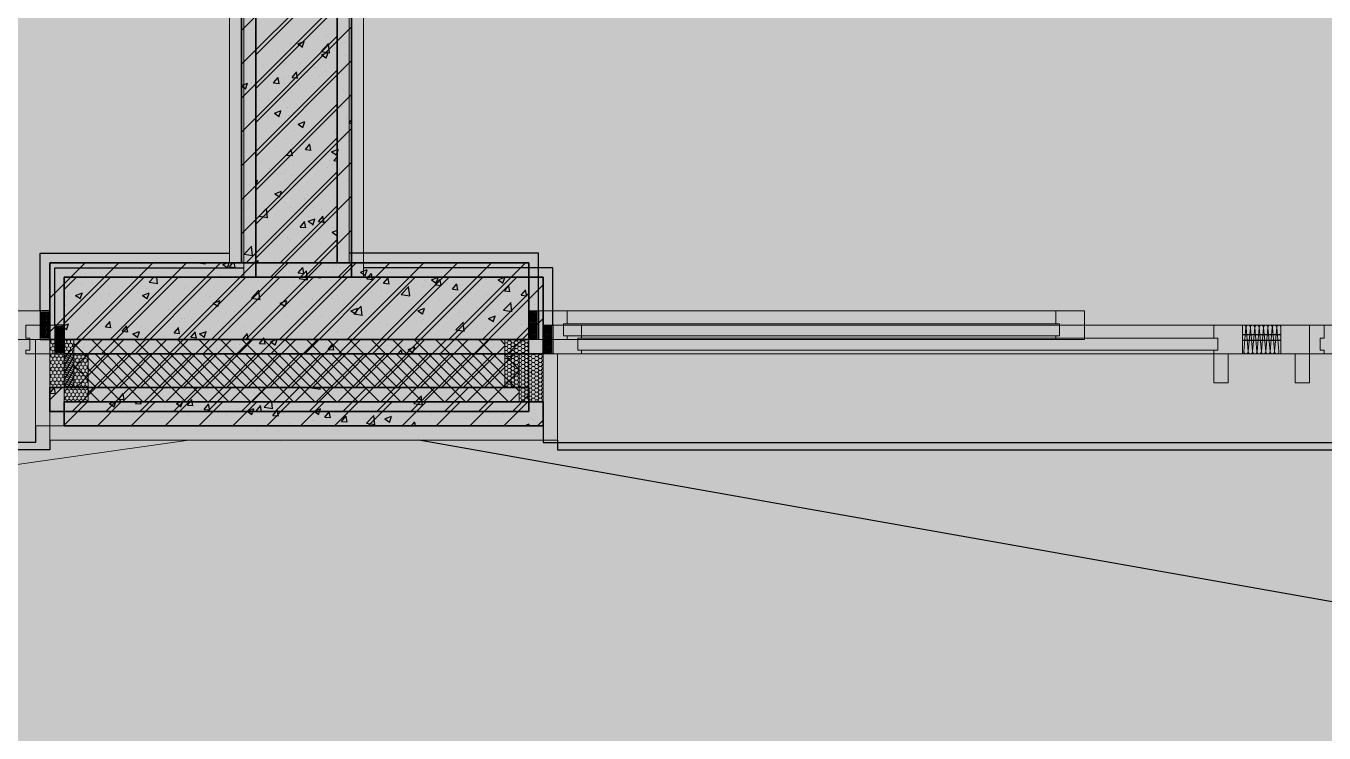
# Model space of a CAD drawing. Header units: inches. Extents: x 143994 to 247866, y 243815 to 272761.
# Drawn here: x 171576 to 174286, y 249055 to 250531 of the extents above; entities that cross this region are included whole.
import ezdxf

# ---------------------------------------------------------------- set-up
doc = ezdxf.new("R2010")
doc.units = ezdxf.units.IN
doc.header["$LTSCALE"] = 1000
doc.header["$MEASUREMENT"] = 0
doc.layers.get('DEFPOINTS').update_dxf_attribs({"color": 62})
for name, color, linetype in [('0-建筑1F', 127, 'Continuous'), ('0-建筑2F', 127, 'Continuous'), ('1 ALU 铝、玻璃轮廓', 90, 'Continuous'), ('A-S-face(建筑粉刷线)', 136, 'Continuous'), ('PUB_HATCH', 8, 'Continuous'), ('型材层', 2, 'Continuous')]:
    doc.layers.add(name, color=color, linetype=linetype)
for name, color, linetype, lineweight in [('A-Flr-LVTRY', 8, 'Continuous', 9), ('A-M-Stone', 11, 'Continuous', 15), ('A-Wall', 254, 'Continuous', 35), ('MQ-HZ幕墙绘制', 6, 'Continuous', 13), ('W-保温层', 8, 'Continuous', 13)]:
    doc.layers.add(name, color=color, linetype=linetype, lineweight=lineweight)
pattern_1 = [(270, (1020.9525, 145.3926), (1.649778, -3e-16), [0.9525, -1.905]), (30, (1020.9525, 145.3926), (-0.824889, 1.4287496586), [0.9525, -1.905]), (330, (1020.9525, 144.4401), (0.824889, 1.4287496586), [0.9525, -1.905])]

# ---------------------------------------------------------------- blocks, each defined once
blk = doc.blocks.new('144')
at = {"layer": 'MQ-HZ幕墙绘制'}
h = blk.add_hatch(dxfattribs=at)
h.set_pattern_fill('HEX', color=127, style=0)
h.set_pattern_definition([(360, (652411.5287, -389129.3269), (4e-16, 1.649778), [0.9525, -1.905]), (120, (652411.5287, -389129.3269), (-1.4287497, -0.824889), [0.9525, -1.905]), (60, (652412.4812, -389129.3269), (-1.4287497, 0.824889), [0.9525, -1.905])])
h.paths.add_polyline_path([(652586.9, -390307.3), (652586.9, -390253.3), (652569.9, -390253.3), (652569.9, -390307.3)])
h = blk.add_hatch(dxfattribs=at)
h.set_pattern_fill('HEX', color=127, angle=-90, style=0)
h.set_pattern_definition(pattern_1)
h.paths.add_polyline_path([(653586.9, -390307.3), (653586.9, -390253.3), (653603.9, -390253.3), (653603.9, -390307.3)])
h = blk.add_hatch(dxfattribs=at)
h.set_pattern_fill('HONEY', color=127, scale=3, angle=90)
h.set_pattern_definition([(90, (271715.537, -387774.7383), (-4.124445, 7.14375), [4.7625, -9.525]), (210, (271715.537, -387774.7383), (-4.12444648, -7.143749147), [4.7625, -9.525]), (150, (271715.537, -387774.7383), (-8.24889148, 8.53e-07), [-9.525, 4.7625])])
h.paths.add_polyline_path([(652586.9, -390310.3), (652586.9, -390410.3), (652636.9, -390410.3), (652636.9, -390310.3)])
h = blk.add_hatch(dxfattribs=at)
h.set_pattern_fill('HONEY', color=127, scale=3)
h.set_pattern_definition([(0, (2375.541, 380841.3842), (7.14375, 4.124445), [4.7625, -9.525]), (120, (2375.541, 380841.3842), (-7.143749147, 4.124446478), [4.7625, -9.525]), (60, (2375.541, 380841.3842), (8.53e-07, 8.248891478), [-9.525, 4.7625])])
h.paths.add_polyline_path([(653586.9, -390310.3), (653586.9, -390410.3), (653536.9, -390410.3), (653536.9, -390310.3)])
at = {"layer": 'A-M-Stone', "color": 127}
for p, q in [((652556.9, -390310.3), (652556.9, -390490.3)), ((653616.9, -390310.3), (653616.9, -390490.3)), ((652556.9, -390490.3), (652586.9, -390490.3)), ((652586.9, -390490.3), (652956.9, -390490.3)), ((653586.9, -390490.3), (653216.9, -390490.3)), ((653616.9, -390490.3), (653586.9, -390490.3))]:
    blk.add_line(p, q, dxfattribs=at)
at = {"layer": 'A-S-face(建筑粉刷线)', "color": 127}
for p, q in [((652586.9, -390130.3), (652961.9, -390130.3)), ((653586.9, -390130.3), (653211.9, -390130.3))]:
    blk.add_line(p, q, dxfattribs=at)
for points in [[(652566.9, -390250.3), (652566.9, -390130.3), (652586.9, -390130.3)], [(653606.9, -390250.3), (653606.9, -390130.3), (653586.9, -390130.3)]]:
    blk.add_lwpolyline(points, dxfattribs=at)
at = {"layer": 'A-Wall', "color": 127}
for p, q in [((652986.9, -378610.3), (652986.9, -390150.3)), ((653186.9, -390150.3), (653186.9, -378610.3)), ((652586.9, -390310.3), (652586.9, -390150.3)), ((652586.9, -390150.3), (653586.9, -390150.3)), ((652986.9, -390150.3), (653186.9, -390150.3)), ((653586.9, -390150.3), (653586.9, -390310.3)), ((653586.9, -390310.3), (652586.9, -390310.3)), ((652586.9, -390460.3), (652586.9, -390410.3)), ((652586.9, -390410.3), (653586.9, -390410.3)), ((653586.9, -390410.3), (653586.9, -390460.3)), ((653586.9, -390460.3), (652586.9, -390460.3))]:
    blk.add_line(p, q, dxfattribs=at)
at = {"layer": 'MQ-HZ幕墙绘制', "color": 127}
for p, q in [((652566.9, -390250.3), (652506.9, -390250.3)), ((652566.9, -390310.3), (652566.9, -390250.3)), ((653606.9, -390250.3), (653666.9, -390250.3)), ((653606.9, -390310.3), (653606.9, -390250.3)), ((653666.9, -390250.3), (654686.9, -390250.3)), ((653666.9, -390250.3), (653666.9, -390277.3)), ((654746.9, -390250.3), (654686.9, -390250.3)), ((654686.9, -390250.3), (654686.9, -390277.3)), ((654746.9, -390310.3), (654746.9, -390250.3)), ((653666.9, -390277.3), (653658.9, -390277.3)), ((653658.9, -390277.3), (653658.9, -390302.3)), ((653666.9, -390277.3), (654686.9, -390277.3)), ((654686.9, -390277.3), (654694.9, -390277.3)), ((654694.9, -390277.3), (654694.9, -390302.3)), ((652506.9, -390310.3), (652566.9, -390310.3)), ((653666.9, -390310.3), (653606.9, -390310.3)), ((653658.9, -390302.3), (653666.9, -390302.3)), ((653666.9, -390302.3), (654686.9, -390302.3)), ((653666.9, -390302.3), (653666.9, -390310.3)), ((654686.9, -390310.3), (653666.9, -390310.3)), ((654694.9, -390302.3), (654686.9, -390302.3)), ((654686.9, -390302.3), (654686.9, -390310.3)), ((654686.9, -390310.3), (654746.9, -390310.3))]:
    blk.add_line(p, q, dxfattribs=at)
at = {"layer": 'MQ-HZ幕墙绘制', "color": 127, "lineweight": -3}
for points in [[(652566.9, -390250.3), (652566.9, -390310.3), (652583.9, -390310.3), (652583.9, -390310.3), (652586.9, -390310.3), (652586.9, -390307.3), (652569.9, -390307.3), (652569.9, -390253.3), (652586.9, -390253.3), (652586.9, -390250.3), (652583.9, -390250.3), (652583.9, -390250.3), (652566.9, -390250.3, 0.000051)], [(653606.9, -390250.3), (653606.9, -390310.3), (653589.9, -390310.3), (653589.9, -390310.3), (653586.9, -390310.3), (653586.9, -390307.3), (653603.9, -390307.3), (653603.9, -390253.3), (653586.9, -390253.3), (653586.9, -390250.3), (653589.9, -390250.3), (653589.9, -390250.3), (653606.9, -390250.3, -0.000051)]]:
    blk.add_lwpolyline(points, format="xyb", dxfattribs=at)
at = {"layer": 'MQ-HZ幕墙绘制', "color": 127}
for points in [[(652586.9, -390310.3), (652586.9, -390410.3), (652636.9, -390410.3), (652636.9, -390310.3)], [(653586.9, -390310.3), (653586.9, -390410.3), (653536.9, -390410.3), (653536.9, -390310.3)]]:
    blk.add_lwpolyline(points, close=True, dxfattribs=at)
at = {"layer": 'PUB_HATCH', "color": 127, "linetype": 'Continuous'}
for p, q in [((652986.9, -389665.2), (653186.9, -389465.2)), ((652986.9, -389735.9), (653186.9, -389535.9)), ((652986.9, -389806.6), (653186.9, -389606.6)), ((652986.9, -389877.3), (653186.9, -389677.3)), ((653038.5, -389694.8), (653038.5, -389694.8)), ((653088.3, -389692), (653088.3, -389692)), ((653153, -389709), (653168.6, -389692.7)), ((653164.8, -389678.1), (653164.8, -389678.1)), ((653170.5, -389712.1), (653168.3, -389693.1)), ((653076.7, -389709.8), (653076.7, -389709.8)), ((653153, -389709), (653170.8, -389711.7)), ((653154, -389715.8), (653168, -389710.4)), ((653154, -389715.8), (653164, -389722.5)), ((653163.7, -389723), (653167.7, -389710.9)), ((652986.9, -389948), (653186.9, -389748)), ((653000.4, -389729.4), (653000.4, -389729.4)), ((653107.2, -389733.9), (653107.2, -389733.9)), ((653124.7, -389753.7), (653124.7, -389753.7)), ((653162.3, -389750.4), (653162.3, -389750.4)), ((652986.9, -389779.9), (653000, -389774.9)), ((652986.9, -389780.9), (652995.9, -389787)), ((652995.6, -389787.5), (652999.7, -389775.4)), ((653008, -389773.7), (653008, -389773.7)), ((653042.6, -389756.3), (653042.6, -389756.3)), ((653053.8, -389774.7), (653063.5, -389763.2)), ((653053.8, -389774.7), (653065.8, -389775.8)), ((653065.5, -389776.3), (653063.2, -389763.7)), ((653085.8, -389758.6), (653085.8, -389758.6)), ((653112.2, -389757), (653112.2, -389757)), ((653149.4, -389760.8), (653149.4, -389760.8)), ((652986.9, -390018.8), (653186.9, -389818.8)), ((653059.6, -389835.9), (653059.6, -389835.9)), ((653067.4, -389835.6), (653067.4, -389835.6)), ((653083.4, -389825.2), (653083.4, -389825.2)), ((653109.7, -389829.3), (653109.7, -389829.3)), ((653185.4, -389819.3), (653185.4, -389819.3)), ((653186.1, -389811.1), (653186.1, -389811.1)), ((653084.4, -389843.7), (653084.4, -389843.7)), ((653105.4, -389860.8), (653119.4, -389855.4)), ((653105.4, -389860.8), (653115.3, -389867.5)), ((653115, -389868), (653119.1, -389855.9)), ((653174.2, -389840.1), (653174.2, -389840.1)), ((652986.9, -390089.5), (653186.9, -389889.5)), ((653183.7, -389877.7), (653183.7, -389877.7)), ((653007, -389914.8), (653007, -389914.8)), ((653057.1, -389908.2), (653057.1, -389908.2)), ((653081, -389891.7), (653081, -389891.7)), ((653081.6, -389925.2), (653091.2, -389913.7)), ((653093.2, -389926.7), (653090.9, -389914.2)), ((653132.8, -389898.2), (653132.8, -389898.2)), ((653028.5, -389937.8), (653028.5, -389937.8)), ((653081.6, -389925.2), (653093.5, -389926.2)), ((653135.2, -389942.3), (653135.2, -389942.3)), ((653179.5, -389936.9), (653186.9, -389929.2)), ((653179.5, -389936.9), (653186.9, -389938.1)), ((653181.2, -389944.2), (653181.2, -389944.2)), ((652996.8, -390150.3), (653186.9, -389960.2)), ((653070.6, -389964.7), (653070.6, -389964.7)), ((653076.1, -389963), (653076.1, -389963)), ((653078.5, -389958.3), (653078.5, -389958.3)), ((653177.4, -389969.2), (653177.4, -389969.2)), ((653004.5, -389987.1), (653004.5, -389987.1)), ((653080.2, -389977.1), (653080.2, -389977.1)), ((653056.7, -390005.8), (653070.7, -390000.5)), ((653056.7, -390005.8), (653066.7, -390012.6)), ((653066.4, -390013.1), (653070.4, -390001)), ((653076.1, -390024.9), (653076.1, -390024.9)), ((653124.1, -390006.9), (653124.1, -390006.9)), ((653178.8, -390010.8), (653178.8, -390010.8)), ((652988.7, -390039.5), (652988.7, -390039.5)), ((653007.4, -390027), (653007.4, -390027)), ((653067.5, -390150.3), (653186.9, -390030.9)), ((653095.4, -390044), (653095.4, -390044)), ((653153.9, -390039.4), (653153.9, -390039.4)), ((653027.6, -390056), (653027.6, -390056)), ((653109.3, -390075.6), (653119, -390064.1)), ((653109.3, -390075.6), (653121.3, -390076.7)), ((653121, -390077.2), (653118.7, -390064.6)), ((653176.4, -390077.4), (653176.4, -390077.4)), ((653073.7, -390091.5), (653073.7, -390091.5)), ((653083.8, -390097), (653083.8, -390097)), ((653138.2, -390150.3), (653186.9, -390101.6)), ((653176.1, -390086.4), (653186.9, -390082.2)), ((653176.1, -390086.4), (653186, -390093.1)), ((653185.7, -390093.6), (653186.9, -390090.1)), ((652992.6, -390131.7), (653008.2, -390115.5)), ((652992.6, -390131.7), (653010.4, -390134.5)), ((653010.1, -390134.9), (653007.9, -390115.9)), ((653101.3, -390118.2), (653101.3, -390118.2)), ((653151.4, -390111.7), (653151.4, -390111.7)), ((652586.9, -390152.9), (652589.6, -390150.3)), ((652586.9, -390223.6), (652660.3, -390150.3)), ((652586.9, -390294.3), (652731, -390150.3)), ((652641.7, -390310.3), (652801.7, -390150.3)), ((652669.4, -390159.4), (652669.4, -390159.4)), ((652712.4, -390310.3), (652872.4, -390150.3)), ((652778, -390152.4), (652778, -390152.4)), ((652783.1, -390310.3), (652943.1, -390150.3)), ((652846.8, -390157.4), (652846.8, -390157.4)), ((652853.8, -390310.3), (653013.8, -390150.3)), ((652896.8, -390150.8), (652896.8, -390150.8)), ((652897.5, -390150.3), (652911.4, -390152.4)), ((652911.1, -390152.8), (652910.8, -390150.3)), ((652924.5, -390310.3), (653084.5, -390150.3)), ((652948.2, -390153.6), (652956.7, -390150.3)), ((652948.2, -390153.6), (652958.1, -390160.3)), ((652957.8, -390160.8), (652961.4, -390150.3)), ((652961.9, -390158.6), (652968.9, -390150.3)), ((652961.9, -390158.6), (652973.8, -390159.7)), ((652973.5, -390160.2), (652971.7, -390150.3)), ((652995.2, -390310.3), (653155.2, -390150.3)), ((653009.6, -390150.3), (653022.1, -390145.5)), ((653020.3, -390150.3), (653021.8, -390146)), ((653056.5, -390146.2), (653056.5, -390146.2)), ((653059.2, -390156.3), (653059.2, -390156.3)), ((653066, -390310.3), (653226, -390150.3)), ((653105.3, -390171.2), (653115, -390159.7)), ((653117, -390172.7), (653114.7, -390160.2)), ((653136.7, -390310.3), (653296.7, -390150.3)), ((653173.9, -390144), (653173.9, -390144)), ((653178.3, -390157.2), (653178.3, -390157.2)), ((653207.4, -390310.3), (653367.4, -390150.3)), ((653278.1, -390310.3), (653438.1, -390150.3)), ((653348.8, -390310.3), (653508.8, -390150.3)), ((653419.5, -390310.3), (653579.5, -390150.3)), ((653424.2, -390153.4), (653424.2, -390153.4)), ((652644.7, -390184), (652644.7, -390184)), ((652661.4, -390172.4), (652661.4, -390172.4)), ((652720.4, -390174.1), (652720.4, -390174.1)), ((652942.6, -390176.3), (652942.6, -390176.3)), ((652974.6, -390184.1), (652974.6, -390184.1)), ((653077.3, -390170), (653077.3, -390170)), ((653105.3, -390171.2), (653117.3, -390172.2)), ((653107.1, -390182.8), (653122.7, -390166.6)), ((653107.1, -390182.8), (653124.9, -390185.5)), ((653124.6, -390185.9), (653122.3, -390166.9)), ((653172.1, -390186.6), (653172.1, -390186.6)), ((653235.6, -390169.6), (653249.6, -390164.2)), ((653235.6, -390169.6), (653245.6, -390176.3)), ((653245.3, -390176.8), (653249.3, -390164.7)), ((653248.8, -390183.7), (653258.4, -390172.2)), ((653248.8, -390183.7), (653260.8, -390184.8)), ((653260.5, -390185.3), (653258.1, -390172.7)), ((653298.4, -390169.9), (653298.4, -390169.9)), ((653348.5, -390163.3), (653348.5, -390163.3)), ((653368.9, -390186.2), (653368.9, -390186.2)), ((653392.2, -390196.3), (653401.9, -390184.8)), ((653403.9, -390197.8), (653401.6, -390185.3)), ((653483.4, -390181.9), (653483.4, -390181.9)), ((653485.5, -390166.2), (653485.5, -390166.2)), ((653523, -390185.6), (653537, -390180.2)), ((653523, -390185.6), (653533, -390192.3)), ((653532.7, -390192.8), (653536.7, -390180.7)), ((652594.6, -390190.6), (652594.6, -390190.6)), ((652653.3, -390195.1), (652653.3, -390195.1)), ((652709.3, -390216.3), (652709.3, -390216.3)), ((652760.1, -390199.6), (652760.1, -390199.6)), ((652769.7, -390211.9), (652769.7, -390211.9)), ((652780.1, -390218.1), (652794.1, -390212.7)), ((652789.8, -390225.3), (652793.8, -390213.2)), ((652826, -390196.3), (652826, -390196.3)), ((652866.9, -390204.1), (652866.9, -390204.1)), ((652870.7, -390199.1), (652870.7, -390199.1)), ((652973.6, -390208.6), (652973.6, -390208.6)), ((653046.3, -390203.1), (653046.3, -390203.1)), ((653080.4, -390213.1), (653080.4, -390213.1)), ((653096.3, -390196.5), (653096.3, -390196.5)), ((653252.3, -390206.2), (653252.3, -390206.2)), ((653279.7, -390208.8), (653279.7, -390208.8)), ((653320.5, -390215.9), (653336.1, -390199.7)), ((653320.5, -390215.9), (653338.3, -390218.7)), ((653338, -390219), (653335.8, -390200)), ((653382.4, -390194.7), (653382.4, -390194.7)), ((653392.2, -390196.3), (653404.2, -390197.3)), ((653490.2, -390310.3), (653586.9, -390213.6)), ((653497.9, -390215.6), (653497.9, -390215.6)), ((653535.7, -390208.8), (653545.3, -390197.3)), ((653535.7, -390208.8), (653547.7, -390209.9)), ((653547.4, -390210.4), (653545, -390197.8)), ((653548, -390209), (653548, -390209)), ((652588.7, -390217.4), (652588.7, -390217.4)), ((652592.7, -390236.3), (652592.7, -390236.3)), ((652667, -390226), (652667, -390226)), ((652695.5, -390221.9), (652695.5, -390221.9)), ((652780.1, -390218.1), (652790.1, -390224.8)), ((652794.1, -390236.3), (652794.1, -390236.3)), ((652802.3, -390226.4), (652802.3, -390226.4)), ((652844.2, -390229.7), (652844.2, -390229.7)), ((652909, -390231), (652909, -390231)), ((652920, -390219.7), (652920, -390219.7)), ((653015.8, -390235.5), (653015.8, -390235.5)), ((653067.6, -390234.1), (653081.6, -390228.7)), ((653067.6, -390234.1), (653077.5, -390240.8)), ((653074.8, -390236.6), (653074.8, -390236.6)), ((653077.2, -390241.3), (653081.3, -390229.2)), ((653122.6, -390240), (653122.6, -390240)), ((653135.6, -390226.3), (653135.6, -390226.3)), ((653175.9, -390223.8), (653175.9, -390223.8)), ((653187.2, -390217.6), (653187.2, -390217.6)), ((653293.9, -390222.1), (653293.9, -390222.1)), ((653295.8, -390242.2), (653295.8, -390242.2)), ((653371.6, -390232.2), (653371.6, -390232.2)), ((653400.7, -390226.6), (653400.7, -390226.6)), ((653507.5, -390231.2), (653507.5, -390231.2)), ((653534, -390249), (653549.6, -390232.8)), ((653551.5, -390252.1), (653549.2, -390233.1)), ((653584.9, -390233.5), (653584.9, -390233.5)), ((652592.1, -390262.9), (652592.1, -390262.9)), ((652667.8, -390252.9), (652667.8, -390252.9)), ((652868.3, -390265.7), (652868.3, -390265.7)), ((652902.3, -390266.3), (652902.3, -390266.3)), ((652972.1, -390250.7), (652972.1, -390250.7)), ((653019, -390246.3), (653019, -390246.3)), ((653119.5, -390265.4), (653119.5, -390265.4)), ((653229.3, -390244.5), (653229.3, -390244.5)), ((653245.8, -390248.8), (653245.8, -390248.8)), ((653336.1, -390249), (653336.1, -390249)), ((653355, -390250.1), (653369, -390244.7)), ((653355, -390250.1), (653364.9, -390256.8)), ((653364.6, -390257.3), (653368.7, -390245.2)), ((653380, -390261.3), (653380, -390261.3)), ((653442.9, -390253.5), (653442.9, -390253.5)), ((653481, -390248.5), (653481, -390248.5)), ((653534, -390249), (653551.8, -390251.8)), ((653549.6, -390258), (653549.6, -390258)), ((652612.1, -390282.6), (652626.1, -390277.2)), ((652612.1, -390282.6), (652622, -390289.3)), ((652613.5, -390296.7), (652613.5, -390296.7)), ((652621.7, -390289.8), (652625.8, -390277.7)), ((652664.6, -390292.6), (652664.6, -390292.6)), ((652702.7, -390284), (652712.4, -390272.5)), ((652702.7, -390284), (652714.7, -390285)), ((652714.4, -390285.5), (652712.1, -390273)), ((652767.2, -390278.5), (652767.2, -390278.5)), ((652785.7, -390286.3), (652785.7, -390286.3)), ((652846.2, -390296.5), (652855.8, -390285)), ((652846.2, -390296.5), (652858.1, -390297.6)), ((652857.8, -390298.1), (652855.5, -390285.5)), ((652899.5, -390298.6), (652913.5, -390293.2)), ((652909.2, -390305.8), (652913.2, -390293.7)), ((652989.6, -390309.1), (652999.3, -390297.6)), ((652993.6, -390282), (652993.6, -390282)), ((653043.7, -390275.4), (653043.7, -390275.4)), ((653173.4, -390290.4), (653173.4, -390290.4)), ((653277.3, -390275.4), (653277.3, -390275.4)), ((653445.3, -390294.5), (653445.3, -390294.5)), ((653477.3, -390285.5), (653477.3, -390285.5)), ((653495.4, -390287.9), (653495.4, -390287.9)), ((653560.9, -390310.3), (653586.9, -390284.3)), ((653571.1, -390277.9), (653571.1, -390277.9)), ((652669.1, -390306.3), (652669.1, -390306.3)), ((652720.3, -390301.2), (652720.3, -390301.2)), ((652791.6, -390308.6), (652791.6, -390308.6)), ((652827.1, -390305.7), (652827.1, -390305.7)), ((652867.3, -390298.6), (652867.3, -390298.6)), ((652899.5, -390298.6), (652909.5, -390305.3)), ((652933.8, -390310.3), (652933.8, -390310.3)), ((652989.6, -390309.1), (653001.6, -390310.1)), ((653001.2, -390310.3), (652999, -390298.1)), ((653072.4, -390303.2), (653072.4, -390303.2)), ((653142.6, -390310.3), (653142.7, -390310.1)), ((653198.2, -390310.3), (653201, -390309.2)), ((653200.5, -390310.3), (653200.6, -390309.7)), ((653360.6, -390305.5), (653360.6, -390305.5)), ((653582.5, -390300.1), (653582.5, -390300.1)), ((652586.9, -390435.8), (652612.4, -390410.3)), ((652587, -390421.8), (652596.7, -390410.4)), ((652587, -390421.8), (652599, -390422.9)), ((652598.7, -390423.4), (652596.4, -390410.9)), ((652616.8, -390425.8), (652616.8, -390425.8)), ((652633.1, -390460.3), (652683.1, -390410.3)), ((652659.7, -390425.7), (652659.7, -390425.7)), ((652660.8, -390425.7), (652660.8, -390425.7)), ((652703.8, -390460.3), (652753.8, -390410.3)), ((652723.5, -390430.3), (652723.5, -390430.3)), ((652730.5, -390434.4), (652740.1, -390422.9)), ((652742.1, -390436), (652739.8, -390423.4)), ((652762.4, -390411.6), (652762.4, -390411.6)), ((652774.5, -390460.3), (652824.5, -390410.3)), ((652845.2, -390460.3), (652895.2, -390410.3)), ((652894.9, -390412.5), (652894.9, -390412.5)), ((652916, -390460.3), (652966, -390410.3)), ((652942, -390429.5), (652942, -390429.5)), ((652986.7, -390460.3), (653036.7, -390410.3)), ((653001.7, -390417), (653001.7, -390417)), ((653014.2, -390423.2), (653014.2, -390423.2)), ((653057.4, -390460.3), (653107.4, -390410.3)), ((653108.4, -390421.5), (653108.4, -390421.5)), ((653128.1, -390460.3), (653178.1, -390410.3)), ((653133.6, -390410.7), (653134, -390410.3)), ((653133.6, -390410.7), (653151.4, -390413.5)), ((653151.1, -390413.8), (653150.7, -390410.3)), ((653168.6, -390423.5), (653168.6, -390423.5)), ((653198.8, -390460.3), (653248.8, -390410.3)), ((653215.2, -390426), (653215.2, -390426)), ((653269.5, -390460.3), (653319.5, -390410.3)), ((653322, -390430.5), (653322, -390430.5)), ((653340.2, -390460.3), (653390.2, -390410.3)), ((653347, -390443.8), (653362.6, -390427.6)), ((653364.5, -390447), (653362.3, -390428)), ((653410.9, -390460.3), (653460.9, -390410.3)), ((653481.6, -390460.3), (653531.6, -390410.3)), ((653484.9, -390419.5), (653484.9, -390419.5)), ((653552.4, -390460.3), (653586.9, -390425.7)), ((652730.5, -390434.4), (652742.4, -390435.4)), ((652762.1, -390456.4), (652762.1, -390456.4)), ((652825.4, -390449.6), (652825.4, -390449.6)), ((652830.3, -390434.8), (652830.3, -390434.8)), ((652850.9, -390443.6), (652864.9, -390438.2)), ((652850.9, -390443.6), (652860.8, -390450.3)), ((652860.5, -390450.8), (652864.6, -390438.8)), ((652873.9, -390446.9), (652883.6, -390435.5)), ((652873.9, -390446.9), (652885.9, -390448)), ((652885.6, -390448.5), (652883.3, -390436)), ((652888.4, -390439.8), (652888.4, -390439.8)), ((652937.1, -390439.3), (652937.1, -390439.3)), ((652938.5, -390433.2), (652938.5, -390433.2)), ((652964.8, -390450.4), (652964.8, -390450.4)), ((653017.4, -390459.5), (653027, -390448)), ((653017.4, -390459.5), (653026.4, -390460.3)), ((653028.9, -390460.3), (653026.7, -390448.5)), ((653043.8, -390443.8), (653043.8, -390443.8)), ((653067.5, -390436.3), (653067.5, -390436.3)), ((653138.3, -390459.6), (653152.3, -390454.3)), ((653138.3, -390459.6), (653139.2, -390460.3)), ((653150.1, -390460.3), (653152, -390454.8)), ((653150.6, -390448.3), (653150.6, -390448.3)), ((653251.7, -390459.5), (653251.7, -390459.5)), ((653257.4, -390452.9), (653257.4, -390452.9)), ((653340.1, -390452.3), (653340.1, -390452.3)), ((653347, -390443.8), (653364.8, -390446.6)), ((653364.1, -390457.4), (653364.1, -390457.4)), ((653368.3, -390439.5), (653368.3, -390439.5)), ((653390.1, -390445.7), (653390.1, -390445.7)), ((653428.7, -390435), (653428.7, -390435)), ((653465.9, -390435.7), (653465.9, -390435.7)), ((653473.7, -390448.2), (653473.7, -390448.2)), ((653535.5, -390439.5), (653535.5, -390439.5)), ((653577.6, -390433.2), (653577.6, -390433.2)), ((653026.4, -390460.3), (653029.3, -390460.5)), ((653029, -390461.1), (653028.9, -390460.3)), ((653087.9, -390485.5), (653087.9, -390485.5)), ((653135, -390479.5), (653135, -390479.5)), ((653138, -390478.9), (653138, -390478.9)), ((653139.2, -390460.3), (653148.2, -390466.3)), ((653147.9, -390466.9), (653150.1, -390460.3)), ((653160.8, -390472), (653170.5, -390460.6)), ((653160.8, -390472), (653172.8, -390473.1)), ((653172.5, -390473.6), (653170.2, -390461.1)), ((653018.4, -390499.5), (653018.4, -390499.5)), ((653065.1, -390502.9), (653065.1, -390502.9)), ((653166.1, -390490.1), (653166.1, -390490.1)), ((653068.6, -390523.1), (653068.6, -390523.1))]:
    blk.add_line(p, q, dxfattribs=at)
at = {"layer": 'PUB_HATCH', "color": 127}
for p, q in [((652556.9, -390490.3), (652556.9, -390525.3)), ((653616.9, -390490.3), (653616.9, -390525.3)), ((652556.9, -390525.3), (650316.9, -390525.3)), ((653616.9, -390525.3), (655856.9, -390525.3))]:
    blk.add_line(p, q, dxfattribs=at)
at = {"layer": 'W-保温层', "color": 127}
for p, q in [((652961.9, -390150.3), (652961.9, -378610.3)), ((653211.9, -390150.3), (653211.9, -378610.3)), ((653536.9, -390310.3), (652636.9, -390310.3)), ((652636.9, -390310.3), (652636.9, -390410.3)), ((653536.9, -390410.3), (653536.9, -390310.3)), ((652636.9, -390410.3), (653536.9, -390410.3))]:
    blk.add_line(p, q, dxfattribs=at)
at = {"layer": 'W-保温层', "color": 127, "linetype": 'Continuous'}
for p, q in [((652636.9, -390325), (652651.6, -390310.3)), ((652636.9, -390369.9), (652696.5, -390310.3)), ((652728.6, -390410.3), (652636.9, -390318.6)), ((652641.4, -390410.3), (652741.4, -390310.3)), ((652773.5, -390410.3), (652673.5, -390310.3)), ((652686.3, -390410.3), (652786.3, -390310.3)), ((652818.4, -390410.3), (652718.4, -390310.3)), ((652731.2, -390410.3), (652831.2, -390310.3)), ((652863.3, -390410.3), (652763.3, -390310.3)), ((652776.1, -390410.3), (652876.1, -390310.3)), ((652908.2, -390410.3), (652808.2, -390310.3)), ((652821, -390410.3), (652921, -390310.3)), ((652953.1, -390410.3), (652853.1, -390310.3)), ((652865.9, -390410.3), (652965.9, -390310.3)), ((652998, -390410.3), (652898, -390310.3)), ((652910.8, -390410.3), (653010.8, -390310.3)), ((653042.9, -390410.3), (652942.9, -390310.3)), ((652955.7, -390410.3), (653055.7, -390310.3)), ((653087.8, -390410.3), (652987.8, -390310.3)), ((653000.6, -390410.3), (653100.6, -390310.3)), ((653132.7, -390410.3), (653032.7, -390310.3)), ((653045.5, -390410.3), (653145.5, -390310.3)), ((653177.6, -390410.3), (653077.6, -390310.3)), ((653090.4, -390410.3), (653190.4, -390310.3)), ((653222.5, -390410.3), (653122.5, -390310.3)), ((653135.3, -390410.3), (653235.3, -390310.3)), ((653267.4, -390410.3), (653167.4, -390310.3)), ((653180.2, -390410.3), (653280.2, -390310.3)), ((653312.3, -390410.3), (653212.3, -390310.3)), ((653225.1, -390410.3), (653325.1, -390310.3)), ((653357.3, -390410.3), (653257.3, -390310.3)), ((653270, -390410.3), (653370, -390310.3)), ((653402.2, -390410.3), (653302.2, -390310.3)), ((653314.9, -390410.3), (653414.9, -390310.3)), ((653447.1, -390410.3), (653347.1, -390310.3)), ((653359.8, -390410.3), (653459.8, -390310.3)), ((653492, -390410.3), (653392, -390310.3)), ((653404.7, -390410.3), (653504.7, -390310.3)), ((653536.9, -390410.3), (653436.9, -390310.3)), ((653449.6, -390410.3), (653536.9, -390323)), ((653536.9, -390365.4), (653481.8, -390310.3)), ((653536.9, -390320.5), (653526.7, -390310.3)), ((652683.7, -390410.3), (652636.9, -390363.5)), ((653494.5, -390410.3), (653536.9, -390367.9)), ((652638.8, -390410.3), (652636.9, -390408.4))]:
    blk.add_line(p, q, dxfattribs=at)
blk = doc.blocks.new('1442323')
at = {"layer": 'MQ-HZ幕墙绘制'}
h = blk.add_hatch(dxfattribs=at)
h.set_pattern_fill('HEX', color=127, style=0)
h.set_pattern_definition([(1e-14, (694461.5287, -389218.3565), (-4e-16, 1.649778), [0.9525, -1.905]), (120, (694461.5287, -389218.3565), (-1.4287497, -0.824889), [0.9525, -1.905]), (60, (694462.4812, -389218.3565), (-1.4287497, 0.824889), [0.9525, -1.905])])
h.paths.add_polyline_path([(694636.9, -390396.3), (694636.9, -390342.3), (694619.9, -390342.3), (694619.9, -390396.3)])
h = blk.add_hatch(dxfattribs=at)
h.set_pattern_fill('HEX', color=127, angle=-90, style=0)
h.set_pattern_definition(pattern_1)
h.paths.add_polyline_path([(695636.9, -390396.3), (695636.9, -390342.3), (695653.9, -390342.3), (695653.9, -390396.3)])
h = blk.add_hatch(dxfattribs=at)
h.set_pattern_fill('HONEY', color=127, scale=3, angle=90)
h.set_pattern_definition([(90, (313765.537, -387863.768), (-4.124445, 7.14375), [4.7625, -9.525]), (210, (313765.537, -387863.768), (-4.12444648, -7.143749147), [4.7625, -9.525]), (150, (313765.537, -387863.768), (-8.24889148, 8.53e-07), [-9.525, 4.7625])])
h.paths.add_polyline_path([(694636.9, -390399.3), (694636.9, -390499.3), (694686.9, -390499.3), (694686.9, -390399.3)])
h = blk.add_hatch(dxfattribs=at)
h.set_pattern_fill('HONEY', color=127, scale=3)
h.set_pattern_definition([(0, (2375.541, 380841.3842), (7.14375, 4.124445), [4.7625, -9.525]), (120, (2375.541, 380841.3842), (-7.143749147, 4.124446478), [4.7625, -9.525]), (60, (2375.541, 380841.3842), (8.53e-07, 8.248891478), [-9.525, 4.7625])])
h.paths.add_polyline_path([(695636.9, -390399.3), (695636.9, -390499.3), (695586.9, -390499.3), (695586.9, -390399.3)])
at = {"layer": '1 ALU 铝、玻璃轮廓', "color": 127}
blk.add_line((697176.9, -390359.3), (697096.9, -390359.3), dxfattribs=at)
at = {"layer": 'A-Flr-LVTRY', "color": 127}
blk.add_line((691954.2, -390992.9), (694896.9, -390579.3), dxfattribs=at)
at = {"layer": 'A-M-Stone', "color": 127}
for p, q in [((694606.9, -390399.3), (694606.9, -390579.3)), ((695666.9, -390399.3), (695666.9, -390579.3)), ((694606.9, -390579.3), (694636.9, -390579.3)), ((695636.9, -390579.3), (694636.9, -390579.3)), ((695006.9, -390579.3), (695266.9, -390579.3)), ((695666.9, -390579.3), (695636.9, -390579.3))]:
    blk.add_line(p, q, dxfattribs=at)
at = {"layer": 'A-S-face(建筑粉刷线)', "color": 127}
for p, q in [((694636.9, -390219.3), (695011.9, -390219.3)), ((695636.9, -390219.3), (695261.9, -390219.3))]:
    blk.add_line(p, q, dxfattribs=at)
for points in [[(694616.9, -390339.3), (694616.9, -390219.3), (694636.9, -390219.3)], [(695656.9, -390339.3), (695656.9, -390219.3), (695636.9, -390219.3)]]:
    blk.add_lwpolyline(points, dxfattribs=at)
at = {"layer": 'A-Wall', "color": 127}
for p, q in [((695036.9, -378699.3), (695036.9, -390239.3)), ((695236.9, -390239.3), (695236.9, -378699.3)), ((694636.9, -390239.3), (695636.9, -390239.3)), ((694636.9, -390399.3), (694636.9, -390239.3)), ((695036.9, -390239.3), (695236.9, -390239.3)), ((695636.9, -390239.3), (695636.9, -390399.3)), ((695636.9, -390399.3), (694636.9, -390399.3)), ((694636.9, -390549.3), (694636.9, -390499.3)), ((694636.9, -390499.3), (695636.9, -390499.3)), ((695636.9, -390499.3), (695636.9, -390549.3)), ((695636.9, -390549.3), (694636.9, -390549.3))]:
    blk.add_line(p, q, dxfattribs=at)
at = {"layer": 'MQ-HZ幕墙绘制', "color": 127}
for p, q in [((694616.9, -390339.3), (694556.9, -390339.3)), ((694556.9, -390339.3), (694556.9, -390366.3)), ((694616.9, -390399.3), (694616.9, -390339.3)), ((695656.9, -390339.3), (695716.9, -390339.3)), ((695656.9, -390399.3), (695656.9, -390339.3)), ((697036.9, -390339.3), (695716.9, -390339.3)), ((695716.9, -390339.3), (695716.9, -390366.3)), ((697096.9, -390339.3), (697036.9, -390339.3)), ((697036.9, -390339.3), (697036.9, -390366.3)), ((697096.9, -390399.3), (697096.9, -390339.3)), ((697176.9, -390339.3), (697096.9, -390339.3)), ((697096.9, -390339.3), (697096.9, -390399.3)), ((697236.9, -390339.3), (697176.9, -390339.3)), ((697176.9, -390339.3), (697176.9, -390399.3)), ((697176.9, -390399.3), (697176.9, -390339.3)), ((697236.9, -390399.3), (697236.9, -390339.3)), ((697236.9, -390339.3), (697266.9, -390339.3)), ((697236.9, -390399.3), (697236.9, -390339.3)), ((697826.9, -390339.3), (697266.9, -390339.3)), ((697266.9, -390339.3), (697266.9, -390366.3)), ((694556.9, -390366.3), (694564.9, -390366.3)), ((694564.9, -390366.3), (694564.9, -390391.3)), ((695716.9, -390366.3), (695708.9, -390366.3)), ((695708.9, -390366.3), (695708.9, -390391.3)), ((697036.9, -390366.3), (695716.9, -390366.3)), ((697036.9, -390366.3), (697044.9, -390366.3)), ((697044.9, -390366.3), (697044.9, -390391.3)), ((697266.9, -390366.3), (697258.9, -390366.3)), ((697258.9, -390366.3), (697258.9, -390391.3)), ((694564.9, -390391.3), (694556.9, -390391.3)), ((694556.9, -390391.3), (694556.9, -390399.3)), ((694556.9, -390399.3), (694616.9, -390399.3)), ((695716.9, -390399.3), (695656.9, -390399.3)), ((695708.9, -390391.3), (695716.9, -390391.3)), ((697036.9, -390391.3), (695716.9, -390391.3)), ((695716.9, -390391.3), (695716.9, -390399.3)), ((697036.9, -390399.3), (695716.9, -390399.3)), ((697044.9, -390391.3), (697036.9, -390391.3)), ((697036.9, -390391.3), (697036.9, -390399.3)), ((697036.9, -390399.3), (697096.9, -390399.3)), ((697036.9, -390459.3), (697036.9, -390399.3)), ((697066.9, -390399.3), (697066.9, -390459.3)), ((697096.9, -390399.3), (697176.9, -390399.3)), ((697176.9, -390399.3), (697236.9, -390399.3)), ((697206.9, -390459.3), (697206.9, -390399.3)), ((697266.9, -390399.3), (697236.9, -390399.3)), ((697236.9, -390399.3), (697236.9, -390459.3)), ((697258.9, -390391.3), (697266.9, -390391.3)), ((697266.9, -390391.3), (697266.9, -390399.3)), ((697826.9, -390399.3), (697266.9, -390399.3)), ((697066.9, -390459.3), (697036.9, -390459.3)), ((697236.9, -390459.3), (697206.9, -390459.3))]:
    blk.add_line(p, q, dxfattribs=at)
at = {"layer": 'MQ-HZ幕墙绘制', "color": 127, "extrusion": (2.24964e-32, -1.22465e-16, -1)}
for p, q in [((697104, -390344.4), (697099.5, -390394.2)), ((697108.6, -390394.2), (697104.1, -390344.4)), ((697113.2, -390344.4), (697108.7, -390394.2)), ((697117.7, -390394.2), (697113.2, -390344.4)), ((697122.3, -390344.4), (697117.8, -390394.2)), ((697126.9, -390394.2), (697122.4, -390344.4)), ((697131.5, -390344.4), (697127, -390394.2)), ((697136.1, -390394.2), (697131.6, -390344.4)), ((697140.7, -390344.4), (697136.1, -390394.2)), ((697145.2, -390394.2), (697140.7, -390344.4)), ((697149.8, -390344.4), (697145.3, -390394.2)), ((697154.4, -390394.2), (697149.9, -390344.4)), ((697159, -390344.4), (697154.5, -390394.2)), ((697163.6, -390394.2), (697159.1, -390344.4)), ((697168.1, -390344.4), (697163.6, -390394.2)), ((697172.7, -390394.2), (697168.2, -390344.4))]:
    blk.add_line(p, q, dxfattribs=at)
at = {"layer": 'MQ-HZ幕墙绘制', "color": 127, "lineweight": -3}
for points in [[(694616.9, -390339.3), (694616.9, -390399.3), (694633.9, -390399.3), (694633.9, -390399.3), (694636.9, -390399.3), (694636.9, -390396.3), (694619.9, -390396.3), (694619.9, -390342.3), (694636.9, -390342.3), (694636.9, -390339.3), (694633.9, -390339.3), (694633.9, -390339.3), (694616.9, -390339.3, 0.000051)], [(695656.9, -390339.3), (695656.9, -390399.3), (695639.9, -390399.3), (695639.9, -390399.3), (695636.9, -390399.3), (695636.9, -390396.3), (695653.9, -390396.3), (695653.9, -390342.3), (695636.9, -390342.3), (695636.9, -390339.3), (695639.9, -390339.3), (695639.9, -390339.3), (695656.9, -390339.3, -0.000051)]]:
    blk.add_lwpolyline(points, format="xyb", dxfattribs=at)
at = {"layer": 'MQ-HZ幕墙绘制', "color": 127}
for points in [[(694636.9, -390399.3), (694636.9, -390499.3), (694686.9, -390499.3), (694686.9, -390399.3)], [(695636.9, -390399.3), (695636.9, -390499.3), (695586.9, -390499.3), (695586.9, -390399.3)]]:
    blk.add_lwpolyline(points, close=True, dxfattribs=at)
at = {"layer": 'MQ-HZ幕墙绘制', "color": 127, "extrusion": (2.24964e-32, -1.22465e-16, -1)}
for centre, start, end in [((-697099.5, -390343.8), 90.5101, 186.7281), ((-697108.6, -390343.8), 353.2718, 90.51), ((-697108.7, -390343.8), 89.4899, 186.7281), ((-697117.7, -390343.8), 353.2718, 90.51), ((-697117.8, -390343.8), 89.4899, 186.7281), ((-697126.9, -390343.8), 353.2718, 90.51), ((-697127, -390343.8), 89.4899, 186.7281), ((-697136.1, -390343.8), 353.2718, 90.51), ((-697136.1, -390343.8), 89.4899, 186.7281), ((-697145.2, -390343.8), 353.2718, 90.51), ((-697145.3, -390343.8), 89.4899, 186.7281), ((-697154.4, -390343.8), 353.2718, 90.51), ((-697154.5, -390343.8), 89.4899, 186.7281), ((-697163.6, -390343.8), 353.2718, 90.51), ((-697163.6, -390343.8), 89.4899, 186.7281), ((-697172.7, -390343.8), 353.2718, 90.51), ((-697172.8, -390343.8), 89.4899, 155.3547), ((-697104, -390394.8), 269.4898, 6.728), ((-697104.1, -390394.8), 173.272, 270.5102), ((-697113.2, -390394.8), 269.4898, 6.728), ((-697113.2, -390394.8), 173.272, 270.5102), ((-697122.3, -390394.8), 269.4898, 6.728), ((-697122.4, -390394.8), 173.272, 270.5102), ((-697131.5, -390394.8), 269.4898, 6.728), ((-697131.6, -390394.8), 173.272, 270.5102), ((-697140.6, -390394.8), 269.4898, 6.728), ((-697140.7, -390394.8), 173.272, 270.5102), ((-697149.8, -390394.8), 269.4898, 6.728), ((-697149.9, -390394.8), 173.272, 270.5102), ((-697159, -390394.8), 269.4898, 6.728), ((-697159.1, -390394.8), 173.272, 270.5102), ((-697168.1, -390394.8), 269.4898, 6.728), ((-697168.2, -390394.8), 173.272, 270.5102)]:
    blk.add_arc(centre, 4.54, start, end, dxfattribs=at)
at = {"layer": 'PUB_HATCH', "color": 127, "linetype": 'Continuous'}
for p, q in [((695036.9, -389775), (695236.9, -389575)), ((695036.9, -389845.7), (695236.9, -389645.7)), ((695036.9, -389916.4), (695236.9, -389716.4)), ((695073.6, -389723.4), (695073.6, -389723.4)), ((695124.3, -389751.9), (695138.3, -389746.5)), ((695124.3, -389751.9), (695134.3, -389758.6)), ((695133.7, -389759.7), (695137.7, -389747.6)), ((695198.4, -389750.5), (695198.4, -389750.5)), ((695222, -389748.8), (695222, -389748.8)), ((695081.7, -389770.5), (695081.7, -389770.5)), ((695121, -389761.6), (695121, -389761.6)), ((695223, -389775.7), (695223, -389775.7)), ((695036.9, -389987.1), (695236.9, -389787.1)), ((695051.8, -389797.3), (695051.8, -389797.3)), ((695096.7, -389792.3), (695096.7, -389792.3)), ((695158.6, -389801.8), (695158.6, -389801.8)), ((695094, -389824.1), (695094, -389824.1)), ((695112.5, -389822.3), (695122.1, -389810.8)), ((695112.5, -389822.3), (695124.4, -389823.4)), ((695118.6, -389828.1), (695118.6, -389828.1)), ((695123.8, -389824.5), (695121.5, -389811.9)), ((695200.7, -389828.6), (695200.7, -389828.6)), ((695219.6, -389815.3), (695219.6, -389815.3)), ((695036.9, -390057.8), (695236.9, -389857.8)), ((695041.5, -389860.5), (695041.5, -389860.5)), ((695158.1, -389840.5), (695158.1, -389840.5)), ((695170.4, -389854.5), (695170.4, -389854.5)), ((695220.5, -389847.9), (695220.5, -389847.9)), ((695044.1, -389871.2), (695044.1, -389871.2)), ((695217.2, -389881.9), (695217.2, -389881.9)), ((695075.7, -389896.9), (695089.7, -389891.5)), ((695075.7, -389896.9), (695085.6, -389903.6)), ((695085, -389904.7), (695089.1, -389892.6)), ((695116.1, -389894.7), (695116.1, -389894.7)), ((695118.8, -389903.4), (695118.8, -389903.4)), ((695225.6, -389908), (695225.6, -389908)), ((695230.8, -389917.3), (695236.9, -389910.8)), ((695230.8, -389917.3), (695236.9, -389918.2)), ((695036.9, -390128.5), (695236.9, -389928.5)), ((695117.8, -389933.4), (695117.8, -389933.4)), ((695167.9, -389926.8), (695167.9, -389926.8)), ((695113.7, -389961.3), (695113.7, -389961.3)), ((695140.2, -389972.8), (695149.9, -389961.3)), ((695151.6, -389974.9), (695149.3, -389962.4)), ((695149.9, -389959.8), (695149.9, -389959.8)), ((695195, -389977.4), (695209.1, -389972.1)), ((695214.7, -389948.5), (695214.7, -389948.5)), ((695036.9, -390199.2), (695236.9, -389999.2)), ((695140.2, -389972.8), (695152.2, -389973.8)), ((695191, -389995.7), (695191, -389995.7)), ((695195, -389977.4), (695205, -389984.1)), ((695204.4, -389985.2), (695208.4, -389973.1)), ((695065.2, -390012.3), (695065.2, -390012.3)), ((695079.8, -390005.6), (695079.8, -390005.6)), ((695081.1, -390023.8), (695081.1, -390023.8)), ((695115.3, -390005.7), (695115.3, -390005.7)), ((695186.6, -390010.1), (695186.6, -390010.1)), ((695197.8, -390003.7), (695197.8, -390003.7)), ((695212.3, -390015.1), (695212.3, -390015.1)), ((695036.9, -390038.1), (695041, -390036.6)), ((695036.9, -390048), (695040.4, -390037.7)), ((695036.9, -390048.6), (695037, -390048.6)), ((695111.3, -390027.9), (695111.3, -390027.9)), ((695122, -390032.5), (695122, -390032.5)), ((695228.8, -390037), (695228.8, -390037)), ((695067.6, -390239.3), (695236.9, -390070)), ((695138.4, -390074.6), (695138.4, -390074.6)), ((695040, -390107.3), (695040, -390107.3)), ((695043.8, -390112.1), (695059.4, -390095.8)), ((695061, -390115.6), (695058.8, -390096.6)), ((695062.6, -390084.6), (695062.6, -390084.6)), ((695108.8, -390094.5), (695108.8, -390094.5)), ((695157.5, -390093.8), (695157.5, -390093.8)), ((695209.9, -390081.7), (695209.9, -390081.7)), ((695040.9, -390113.8), (695040.9, -390113.8)), ((695043.8, -390112.1), (695061.6, -390114.8)), ((695146.4, -390122.5), (695160.4, -390117.1)), ((695146.4, -390122.5), (695156.3, -390129.2)), ((695146.8, -390111.8), (695146.8, -390111.8)), ((695155.7, -390130.3), (695159.8, -390118.2)), ((695168, -390123.2), (695177.6, -390111.7)), ((695168, -390123.2), (695179.9, -390124.3)), ((695179.3, -390125.4), (695177, -390112.8)), ((695085.8, -390153.5), (695085.8, -390153.5)), ((695106.4, -390161), (695106.4, -390161)), ((695138.3, -390239.3), (695236.9, -390140.7)), ((695207.4, -390148.2), (695207.4, -390148.2)), ((695212.1, -390136.9), (695212.1, -390136.9)), ((695107.9, -390214), (695107.9, -390214)), ((695149.3, -390213.1), (695149.3, -390213.1)), ((695159.5, -390215.8), (695159.5, -390215.8)), ((695205, -390214.8), (695205, -390214.8)), ((695209, -390239.3), (695236.9, -390211.4)), ((695209.5, -390209.2), (695209.5, -390209.2)), ((694636.9, -390264.8), (694662.4, -390239.3)), ((694636.9, -390335.5), (694733.1, -390239.3)), ((694643.8, -390399.3), (694803.8, -390239.3)), ((694714.5, -390399.3), (694874.5, -390239.3)), ((694785.3, -390399.3), (694945.3, -390239.3)), ((694814.3, -390249.6), (694824.2, -390239.3)), ((694831.8, -390252.7), (694830.2, -390239.3)), ((694856, -390399.3), (695016, -390239.3)), ((694926.7, -390399.3), (695086.7, -390239.3)), ((694984.3, -390239.5), (694984.3, -390239.5)), ((694997.4, -390399.3), (695157.4, -390239.3)), ((695043.3, -390236.4), (695043.3, -390236.4)), ((695068.1, -390399.3), (695228.1, -390239.3)), ((695104, -390227.6), (695104, -390227.6)), ((695138.8, -390399.3), (695298.8, -390239.3)), ((695149.1, -390240), (695149.1, -390240)), ((695160.8, -390239.3), (695172.3, -390240.3)), ((695171.9, -390240.9), (695171.7, -390239.3)), ((695209.5, -390399.3), (695369.5, -390239.3)), ((695214.6, -390218.5), (695214.6, -390218.5)), ((695280.2, -390399.3), (695440.2, -390239.3)), ((695303.7, -390251.8), (695313.4, -390240.3)), ((695315.4, -390253.4), (695313.1, -390240.9)), ((695350.9, -390399.3), (695510.9, -390239.3)), ((695403.5, -390244.7), (695417.5, -390239.3)), ((695413.2, -390251.9), (695417.2, -390239.8)), ((695421.7, -390399.3), (695581.7, -390239.3)), ((695511.7, -390242), (695511.7, -390242)), ((694758.6, -390259), (694758.6, -390259)), ((694807.9, -390262.7), (694807.9, -390262.7)), ((694814.3, -390249.6), (694832.1, -390252.3)), ((694904.7, -390261.2), (694904.7, -390261.2)), ((694934.2, -390246.1), (694934.2, -390246.1)), ((695007.4, -390247.1), (695007.4, -390247.1)), ((695027.8, -390282.7), (695043.3, -390266.4)), ((695045.2, -390285.8), (695043, -390266.8)), ((695255.8, -390244.5), (695255.8, -390244.5)), ((695303.7, -390251.8), (695315.7, -390252.9)), ((695362.6, -390249), (695362.6, -390249)), ((695385.9, -390258.6), (695385.9, -390258.6)), ((695403.5, -390244.7), (695413.5, -390251.4)), ((695413.6, -390259), (695413.6, -390259)), ((695436, -390252), (695436, -390252)), ((695447.2, -390264.4), (695456.8, -390252.9)), ((695447.2, -390264.4), (695459.2, -390265.4)), ((695450.2, -390258.2), (695450.2, -390258.2)), ((695458.9, -390266), (695456.5, -390253.4)), ((695469.3, -390253.5), (695469.3, -390253.5)), ((695492.4, -390399.3), (695636.9, -390254.8)), ((695517.5, -390244), (695517.5, -390244)), ((695576.1, -390258), (695576.1, -390258)), ((695590.7, -390276.9), (695600.3, -390265.4)), ((695602.3, -390278.5), (695600, -390266)), ((694640, -390296.8), (694640, -390296.8)), ((694642, -390279), (694642, -390279)), ((694660.6, -390277.1), (694674.7, -390271.7)), ((694660.6, -390277.1), (694670.6, -390283.8)), ((694670.3, -390284.4), (694674.4, -390272.3)), ((694682.1, -390279.3), (694682.1, -390279.3)), ((694699.8, -390289), (694699.8, -390289)), ((694732.2, -390272.7), (694732.2, -390272.7)), ((694800.8, -390276.2), (694800.8, -390276.2)), ((694948.1, -390293.1), (694962.1, -390287.8)), ((694948.1, -390293.1), (694958, -390299.9)), ((694957.7, -390300.4), (694961.8, -390288.3)), ((695027.8, -390282.7), (695045.6, -390285.4)), ((695133.8, -390291.8), (695133.8, -390291.8)), ((695183.8, -390285.2), (695183.8, -390285.2)), ((695209.9, -390285.9), (695209.9, -390285.9)), ((695259.6, -390275.2), (695259.6, -390275.2)), ((695312.6, -390271.8), (695312.6, -390271.8)), ((695333.5, -390278.2), (695333.5, -390278.2)), ((695590.7, -390276.9), (695602.6, -390278)), ((695614.7, -390282.1), (695614.7, -390282.1)), ((695617.7, -390296.5), (695617.7, -390296.5)), ((694746.8, -390301.3), (694746.8, -390301.3)), ((694853.6, -390305.8), (694853.6, -390305.8)), ((694931.7, -390318.4), (694931.7, -390318.4)), ((694960.3, -390310.3), (694960.3, -390310.3)), ((695005, -390313.7), (695005, -390313.7)), ((695007.5, -390308.4), (695007.5, -390308.4)), ((695067.1, -390314.8), (695067.1, -390314.8)), ((695100.3, -390318.3), (695100.3, -390318.3)), ((695106, -390300.9), (695106, -390300.9)), ((695173.9, -390319.3), (695173.9, -390319.3)), ((695216.9, -390298.3), (695216.9, -390298.3)), ((695235.5, -390309.2), (695249.5, -390303.8)), ((695235.5, -390309.2), (695245.5, -390315.9)), ((695241.2, -390315.8), (695256.8, -390299.6)), ((695241.2, -390315.8), (695259, -390318.5)), ((695245.1, -390316.4), (695249.2, -390304.3)), ((695258.7, -390318.9), (695256.5, -390300)), ((695280.6, -390323.8), (695280.6, -390323.8)), ((695381.5, -390322.2), (695381.5, -390322.2)), ((695459.1, -390320.9), (695459.1, -390320.9)), ((695498.1, -390302.1), (695498.1, -390302.1)), ((695515, -390310.6), (695515, -390310.6)), ((695522.9, -390325.2), (695536.9, -390319.8)), ((695532.6, -390332.4), (695536.6, -390320.3)), ((695585.4, -390304.3), (695585.4, -390304.3)), ((695635.5, -390297.7), (695635.5, -390297.7)), ((694679.6, -390351.6), (694679.6, -390351.6)), ((694755.3, -390341.6), (694755.3, -390341.6)), ((694757.7, -390352.1), (694767.3, -390340.6)), ((694769.3, -390353.6), (694767, -390341.1)), ((694798.4, -390342.8), (694798.4, -390342.8)), ((694881.6, -390325), (694881.6, -390325)), ((694902.3, -390327.8), (694902.3, -390327.8)), ((694983.6, -390338.3), (694983.6, -390338.3)), ((695264.8, -390342.2), (695264.8, -390342.2)), ((695310.1, -390338.4), (695310.1, -390338.4)), ((695333.3, -390337.5), (695333.3, -390337.5)), ((695383.3, -390330.9), (695383.3, -390330.9)), ((695387.4, -390328.3), (695387.4, -390328.3)), ((695411.1, -390325.6), (695411.1, -390325.6)), ((695454.7, -390348.9), (695470.2, -390332.7)), ((695454.7, -390348.9), (695472.5, -390351.6)), ((695472.1, -390352), (695469.9, -390333.1)), ((695494.2, -390332.8), (695494.2, -390332.8)), ((695522.9, -390325.2), (695532.9, -390331.9)), ((695563.1, -390399.3), (695636.9, -390325.5)), ((695600.9, -390337.4), (695600.9, -390337.4)), ((694697.4, -390355.6), (694697.4, -390355.6)), ((694750.3, -390378.4), (694750.3, -390378.4)), ((694757.7, -390352.1), (694769.6, -390353.1)), ((694780, -390357.6), (694794, -390352.3)), ((694780, -390357.6), (694790, -390364.4)), ((694789.7, -390364.9), (694793.7, -390352.8)), ((694867, -390358.3), (694867, -390358.3)), ((694901.1, -390364.6), (694910.8, -390353.1)), ((694901.1, -390364.6), (694913.1, -390365.6)), ((694912.8, -390366.2), (694910.5, -390353.7)), ((695044.6, -390377.2), (695054.2, -390365.7)), ((695044.6, -390377.2), (695056.5, -390378.2)), ((695056.2, -390378.7), (695053.9, -390366.2)), ((695067.5, -390373.7), (695081.5, -390368.3)), ((695067.5, -390373.7), (695077.4, -390380.4)), ((695077.1, -390380.9), (695081.2, -390368.8)), ((695081.1, -390370.7), (695081.1, -390370.7)), ((695103.6, -390367.5), (695103.6, -390367.5)), ((695131.2, -390364.1), (695131.2, -390364.1)), ((695148.2, -390362.2), (695148.2, -390362.2)), ((695188, -390389.7), (695197.7, -390378.2)), ((695199.7, -390391.3), (695197.4, -390378.8)), ((695207, -390354.1), (695207, -390354.1)), ((695207.4, -390352.5), (695207.4, -390352.5)), ((695512.6, -390377.2), (695512.6, -390377.2)), ((695574.5, -390372.1), (695574.5, -390372.1)), ((695582.8, -390376.6), (695582.8, -390376.6)), ((695615.3, -390363.1), (695615.3, -390363.1)), ((694879.1, -390397.3), (694879.1, -390397.3)), ((694899.8, -390394.4), (694899.8, -390394.4)), ((694954.8, -390387.3), (694954.8, -390387.3)), ((695002.5, -390380.3), (695002.5, -390380.3)), ((695031.5, -390382.2), (695031.5, -390382.2)), ((695188, -390389.7), (695200, -390390.7)), ((695334, -390399.3), (695341.1, -390390.8)), ((695342.3, -390399.3), (695340.8, -390391.3)), ((695354.9, -390389.7), (695368.9, -390384.3)), ((695354.9, -390389.7), (695364.8, -390396.4)), ((695364.5, -390396.9), (695368.6, -390384.9)), ((695408.7, -390392.2), (695408.7, -390392.2)), ((695457.8, -390392.2), (695457.8, -390392.2)), ((695532.8, -390383.2), (695532.8, -390383.2)), ((695633.8, -390399.3), (695636.9, -390396.2)), ((694636.9, -390547.6), (694685.3, -390499.3)), ((694650.1, -390499.4), (694650.1, -390499.4)), ((694668.1, -390505.1), (694668.1, -390505.1)), ((694706, -390549.3), (694756, -390499.3)), ((694731.4, -390502.7), (694740.1, -390499.3)), ((694731.4, -390502.7), (694741.3, -390509.4)), ((694741, -390509.9), (694744.6, -390499.3)), ((694758, -390512.3), (694758, -390512.3)), ((694774.8, -390509.6), (694774.8, -390509.6)), ((694776.7, -390549.3), (694826.7, -390499.3)), ((694785.4, -390502.5), (694788.1, -390499.3)), ((694785.4, -390502.5), (694797.4, -390503.5)), ((694797.1, -390504.1), (694796.2, -390499.3)), ((694847.4, -390549.3), (694897.4, -390499.3)), ((694881.6, -390514.1), (694881.6, -390514.1)), ((694918.1, -390549.3), (694968.1, -390499.3)), ((694928.9, -390515), (694938.5, -390503.5)), ((694940.5, -390516.6), (694938.2, -390504.1)), ((694988.8, -390549.3), (695038.8, -390499.3)), ((694997.7, -390513.4), (694997.7, -390513.4)), ((695018.8, -390518.7), (695032.8, -390513.3)), ((695028.4, -390525.9), (695032.5, -390513.9)), ((695054.3, -390510.6), (695065.1, -390499.3)), ((695054.3, -390510.6), (695072.1, -390513.4)), ((695059.5, -390549.3), (695109.5, -390499.3)), ((695071.8, -390513.8), (695070.1, -390499.3)), ((695098.7, -390500.6), (695098.7, -390500.6)), ((695101.7, -390511.9), (695101.7, -390511.9)), ((695130.2, -390549.3), (695180.2, -390499.3)), ((695200.9, -390549.3), (695250.9, -390499.3)), ((695271.7, -390549.3), (695321.7, -390499.3)), ((695342.4, -390549.3), (695392.4, -390499.3)), ((695413.1, -390549.3), (695463.1, -390499.3)), ((695449.6, -390511.5), (695449.6, -390511.5)), ((695483.8, -390549.3), (695533.8, -390499.3)), ((695507.7, -390510.3), (695507.7, -390510.3)), ((695554.5, -390549.3), (695604.5, -390499.3)), ((694641.4, -390532.3), (694641.4, -390532.3)), ((694895, -390527.5), (694895, -390527.5)), ((694928.9, -390515), (694940.8, -390516.1)), ((694975.9, -390528.5), (694975.9, -390528.5)), ((694988.4, -390518.7), (694988.4, -390518.7)), ((695018.8, -390518.7), (695028.7, -390525.4)), ((695026, -390521.9), (695026, -390521.9)), ((695072.3, -390527.6), (695082, -390516.1)), ((695072.3, -390527.6), (695084.3, -390528.6)), ((695084, -390529.2), (695081.7, -390516.6)), ((695095.1, -390523.2), (695095.1, -390523.2)), ((695201.9, -390527.7), (695201.9, -390527.7)), ((695215.8, -390540.1), (695225.4, -390528.6)), ((695215.8, -390540.1), (695227.8, -390541.2)), ((695227.5, -390541.7), (695225.1, -390529.2)), ((695267.7, -390543.7), (695283.3, -390527.5)), ((695285.2, -390546.9), (695283, -390527.9)), ((695302.8, -390538.1), (695302.8, -390538.1)), ((695306.2, -390534.7), (695320.2, -390529.3)), ((695306.2, -390534.7), (695316.2, -390541.4)), ((695308.7, -390532.2), (695308.7, -390532.2)), ((695315.9, -390542), (695319.9, -390529.9)), ((695332.9, -390531.5), (695332.9, -390531.5)), ((695362.1, -390549.3), (695368.9, -390541.2)), ((695403.8, -390525.3), (695403.8, -390525.3)), ((695415.4, -390536.7), (695415.4, -390536.7)), ((695427.6, -390540.9), (695427.6, -390540.9)), ((695477.6, -390534.4), (695477.6, -390534.4)), ((695522.2, -390541.2), (695522.2, -390541.2)), ((695553.4, -390524.4), (695553.4, -390524.4)), ((695614.1, -390535.4), (695614.1, -390535.4)), ((695625.2, -390549.3), (695636.9, -390537.6)), ((694791.1, -390542.5), (694791.1, -390542.5)), ((694849.6, -390545.1), (694849.6, -390545.1)), ((695267.7, -390543.7), (695285.5, -390546.5)), ((695370, -390549.3), (695368.6, -390541.7)), ((695597.4, -390549.3), (695607.6, -390545.4)), ((695606.2, -390549.3), (695607.3, -390545.9)), ((695628.9, -390545.7), (695628.9, -390545.7))]:
    blk.add_line(p, q, dxfattribs=at)
at = {"layer": 'PUB_HATCH', "color": 127}
for p, q in [((694606.9, -390579.3), (694606.9, -390599.3)), ((698375.3, -391109.8), (695376.9, -390579.3)), ((695666.9, -390579.3), (695666.9, -390599.3)), ((694606.9, -390599.3), (692366.9, -390599.3)), ((695666.9, -390599.3), (697906.9, -390599.3))]:
    blk.add_line(p, q, dxfattribs=at)
at = {"layer": 'W-保温层', "color": 127}
for p, q in [((695011.9, -390239.3), (695011.9, -378699.3)), ((695261.9, -390239.3), (695261.9, -378699.3)), ((694686.9, -390499.3), (694686.9, -390399.3)), ((694686.9, -390399.3), (695586.9, -390399.3)), ((695586.9, -390399.3), (695586.9, -390499.3)), ((695586.9, -390499.3), (694686.9, -390499.3))]:
    blk.add_line(p, q, dxfattribs=at)
at = {"layer": 'W-保温层', "color": 127, "linetype": 'Continuous'}
for p, q in [((694686.9, -390436.5), (694724.1, -390399.3)), ((694686.9, -390481.4), (694769, -390399.3)), ((694801.1, -390499.3), (694701.1, -390399.3)), ((694713.9, -390499.3), (694813.9, -390399.3)), ((694846, -390499.3), (694746, -390399.3)), ((694758.8, -390499.3), (694858.8, -390399.3)), ((694890.9, -390499.3), (694790.9, -390399.3)), ((694803.7, -390499.3), (694903.7, -390399.3)), ((694935.8, -390499.3), (694835.8, -390399.3)), ((694848.6, -390499.3), (694948.6, -390399.3)), ((694980.7, -390499.3), (694880.7, -390399.3)), ((694893.5, -390499.3), (694993.5, -390399.3)), ((695025.6, -390499.3), (694925.6, -390399.3)), ((694938.4, -390499.3), (695038.4, -390399.3)), ((695070.5, -390499.3), (694970.5, -390399.3)), ((694983.3, -390499.3), (695083.3, -390399.3)), ((695115.4, -390499.3), (695015.4, -390399.3)), ((695028.2, -390499.3), (695128.2, -390399.3)), ((695160.3, -390499.3), (695060.3, -390399.3)), ((695073.1, -390499.3), (695173.1, -390399.3)), ((695205.2, -390499.3), (695105.2, -390399.3)), ((695118, -390499.3), (695218, -390399.3)), ((695250.1, -390499.3), (695150.1, -390399.3)), ((695162.9, -390499.3), (695262.9, -390399.3)), ((695295, -390499.3), (695195, -390399.3)), ((695207.8, -390499.3), (695307.8, -390399.3)), ((695339.9, -390499.3), (695239.9, -390399.3)), ((695252.7, -390499.3), (695352.7, -390399.3)), ((695384.8, -390499.3), (695284.8, -390399.3)), ((695297.6, -390499.3), (695397.6, -390399.3)), ((695429.7, -390499.3), (695329.7, -390399.3)), ((695342.5, -390499.3), (695442.5, -390399.3)), ((695474.7, -390499.3), (695374.7, -390399.3)), ((695387.4, -390499.3), (695487.4, -390399.3)), ((695519.6, -390499.3), (695419.6, -390399.3)), ((695432.3, -390499.3), (695532.3, -390399.3)), ((695564.5, -390499.3), (695464.5, -390399.3)), ((695477.2, -390499.3), (695577.2, -390399.3)), ((695586.9, -390476.9), (695509.4, -390399.3)), ((695586.9, -390432), (695554.3, -390399.3)), ((694756.2, -390499.3), (694686.9, -390430)), ((695522.1, -390499.3), (695586.9, -390434.5)), ((694711.3, -390499.3), (694686.9, -390474.9)), ((695567, -390499.3), (695586.9, -390479.4))]:
    blk.add_line(p, q, dxfattribs=at)
at = {"layer": '型材层', "color": 127}
blk.add_line((697096.9, -390370.3), (697176.9, -390370.3), dxfattribs=at)

msp = doc.modelspace()

# ---------------------------------------------------------------- hatches: boundary and pattern name
at = {"layer": 'DEFPOINTS'}
h = msp.add_hatch(dxfattribs=at)
h.set_pattern_fill('ANSI31', color=250)
h.set_pattern_definition([(45, (-65482.5842, -4e-05), (-1.122532015, 1.122532015), [])])
h.paths.add_polyline_path([(182383.45, 243814.78), (157803.44, 243814.78), (157803.44, 270814.78), (182383.45, 270814.78)])

# ---------------------------------------------------------------- block references
at = {"layer": '0-建筑1F'}
msp.add_blockref('144', (-480961.31, 640186.38), dxfattribs=at)
at = {"layer": '0-建筑2F'}
msp.add_blockref('1442323', (-522981.31, 640245.41), dxfattribs=at)

doc.saveas('drawing.dxf')
